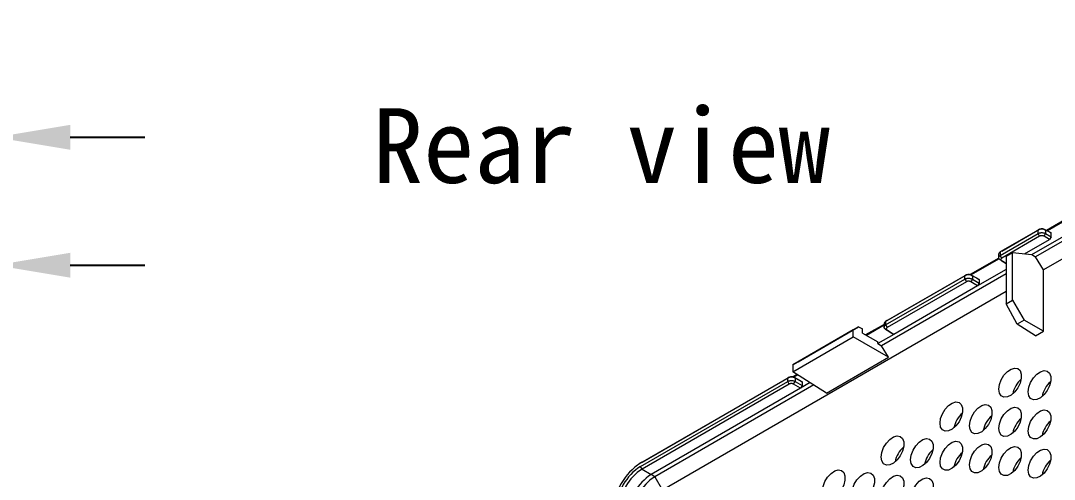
# Model space of a CAD drawing. Header units: millimetres. Extents: x 2 to 295, y 1 to 209.
# Drawn here: x 197.88 to 246.33, y 97.12 to 118.61 of the extents above; entities that cross this region are included whole.
import ezdxf

# ---------------------------------------------------------------- set-up
doc = ezdxf.new("R2010")
doc.units = ezdxf.units.MM
doc.header["$PDSIZE"] = -1
doc.layers.add('SLD-0', color=179, linetype='Continuous')
doc.styles.add('5', font='simfang.ttf')
doc.styles.add('SLDTEXTSTYLE2', font='TXT', dxfattribs={"width": 0.469})
doc.dimstyles.new('SLDDIMSTYLE2', dxfattribs={"dimtxt": 3.5, "dimasz": 3.5, "dimexe": 0, "dimexo": 0.0625, "dimgap": 0.875, "dimtad": 2, "dimlfac": 2, "dimrnd": 1e-09, "dimzin": 12, "dimdsep": 46, "dimtxsty": 'SLDTEXTSTYLE2', "dimsah": 1, "dimcen": 0.09, "dimadec": 0, "dimazin": 3, "dimtfac": 1, "dimtmove": 0, "dimatfit": 0, "dimfxl": 1, "dimfrac": 2, "dimtolj": 1, "dimtzin": 12, "dimarcsym": 0})

# ---------------------------------------------------------------- blocks, each defined once
blk = doc.blocks.new('_D_5')
at = {"layer": 'Defpoints', "color": 0}
for p in [(194.023, 144.637), (196.702, 144.312), (194.023, 113.146)]:
    blk.add_point(p, dxfattribs=at)
at = {"layer": 'SLD-0', "color": 0, "lineweight": -2}
for p, q in [((194.023, 144.574), (194.023, 113.146)), ((196.702, 144.249), (196.702, 113.146)), ((190.523, 113.146), (175.593, 113.146)), ((196.702, 113.146), (194.023, 113.146)), ((200.202, 113.146), (203.702, 113.146))]:
    blk.add_line(p, q, dxfattribs=at)
at = {"layer": 'SLD-0', "color": 0}
for points in [[(190.523, 113.729), (190.523, 112.563), (194.023, 113.146)], [(200.202, 113.729), (200.202, 112.563), (196.702, 113.146)]]:
    blk.add_solid(points, dxfattribs=at)
at = {"layer": 'SLD-0', "color": 0, "insert": (181.308, 112.271), "char_height": 3.5, "attachment_point": 2, "style": '5'}
blk.add_mtext('\\A1;5.36', dxfattribs=at)
blk = doc.blocks.new('_D_7')
at = {"layer": 'Defpoints', "color": 0}
for p in [(196.702, 144.312), (191.217, 121.137), (196.702, 107.154)]:
    blk.add_point(p, dxfattribs=at)
at = {"layer": 'SLD-0', "color": 0, "lineweight": -2}
for p, q in [((196.702, 144.249), (196.702, 107.154)), ((191.217, 121.074), (191.217, 107.154)), ((187.717, 107.154), (170.547, 107.154)), ((196.702, 107.154), (191.217, 107.154)), ((200.202, 107.154), (203.702, 107.154))]:
    blk.add_line(p, q, dxfattribs=at)
at = {"layer": 'SLD-0', "color": 0}
for points in [[(187.717, 107.737), (187.717, 106.57), (191.217, 107.154)], [(200.202, 107.737), (200.202, 106.57), (196.702, 107.154)]]:
    blk.add_solid(points, dxfattribs=at)
at = {"layer": 'SLD-0', "color": 0, "insert": (177.382, 106.279), "char_height": 3.5, "attachment_point": 2, "style": '5'}
blk.add_mtext('\\A1;10.97', dxfattribs=at)

msp = doc.modelspace()

# ---------------------------------------------------------------- linework, layer by layer
at = {"color": 7, "linetype": 'Continuous', "lineweight": 15}
for p, q in [((263.3143, 117.0322), (245.819, 106.9324)), ((252.0237, 111.3447), (245.4512, 107.5505)), ((247.0129, 109.3869), (245.9677, 108.7835)), ((247.0129, 109.3479), (246.0031, 108.765)), ((245.5699, 108.7984), (243.7942, 107.7733)), ((243.7942, 107.6139), (245.5699, 108.639)), ((243.8648, 107.818), (245.6405, 108.8431)), ((245.2766, 107.6513), (247.4784, 108.9223)), ((245.6405, 108.8431), (245.5699, 108.7984)), ((245.5699, 108.639), (245.5699, 108.7984)), ((245.6405, 108.5127), (245.5699, 108.639)), ((245.847, 108.8471), (245.9194, 108.8034)), ((245.847, 108.8471), (246.1042, 108.7118)), ((245.847, 108.5114), (245.9194, 108.6386)), ((245.9194, 108.8034), (245.9194, 108.6386)), ((246.1766, 108.6681), (245.9194, 108.8034)), ((245.9194, 108.6386), (246.1766, 108.4901)), ((246.1042, 108.7118), (246.1766, 108.6681)), ((246.1766, 108.4901), (246.1766, 108.6681)), ((245.6405, 108.5127), (243.8648, 107.4876)), ((244.9247, 107.682), (246.1042, 108.3629)), ((246.1042, 108.3629), (245.847, 108.5114)), ((246.1766, 108.4901), (246.1042, 108.3629)), ((243.7209, 107.674), (243.7209, 107.5091)), ((243.8648, 107.818), (243.7942, 107.7733)), ((243.7942, 107.7733), (243.7942, 107.6139)), ((243.8648, 107.4876), (243.7942, 107.6139)), ((244.3726, 107.7372), (244.0721, 107.5637)), ((244.3726, 105.5206), (244.3726, 107.7372)), ((245.2766, 107.6468), (244.3726, 107.7372)), ((245.2766, 107.6468), (245.2766, 107.6513)), ((245.2766, 107.6513), (245.4512, 107.5505)), ((243.7279, 107.4905), (242.3891, 106.7176)), ((243.7383, 107.4575), (242.4281, 106.7011)), ((243.8625, 107.3658), (243.7902, 107.4094)), ((244.036, 107.2544), (243.7902, 107.4094)), ((243.8625, 107.3658), (244.0721, 107.2336)), ((244.0721, 107.2326), (244.036, 107.2544)), ((244.0721, 107.5637), (244.0721, 105.3471)), ((245.819, 106.9324), (245.4512, 107.5505)), ((244.0721, 106.7543), (238.2355, 103.3849)), ((242.1364, 106.6605), (238.4201, 104.5151)), ((238.4908, 104.5597), (242.2071, 106.7051)), ((242.2071, 106.7051), (242.1364, 106.6605)), ((242.1364, 106.5046), (242.1364, 106.6605)), ((242.4159, 106.7078), (242.49, 106.6632)), ((242.4159, 106.7078), (242.7358, 106.5316)), ((242.49, 106.6632), (242.49, 106.5019)), ((242.8082, 106.4879), (242.49, 106.6632)), ((244.0721, 106.956), (242.7342, 106.1836)), ((245.819, 104.0588), (245.819, 106.9324)), ((238.4201, 104.3593), (242.1364, 106.5046)), ((242.2088, 106.3793), (238.4925, 104.2339)), ((242.7342, 106.1836), (238.8051, 103.9153)), ((242.1364, 106.5046), (242.2088, 106.3793)), ((242.49, 106.5019), (242.4143, 106.3766)), ((242.7342, 106.1836), (242.4143, 106.3766)), ((242.49, 106.5019), (242.8082, 106.3099)), ((242.8082, 106.3099), (242.7342, 106.1836)), ((242.7358, 106.5316), (242.8082, 106.4879)), ((242.8082, 106.4879), (242.8082, 106.3099)), ((244.0721, 105.924), (227.9589, 96.622)), ((244.0721, 105.3471), (244.3726, 105.5206)), ((244.5903, 104.3934), (244.0721, 105.3471)), ((244.3726, 105.5206), (244.9149, 104.5808)), ((234.3173, 102.6309), (237.1569, 104.2702)), ((237.1569, 104.2702), (236.9038, 104.124)), ((237.1569, 104.2702), (237.3377, 104.1705)), ((238.3469, 104.3841), (237.4837, 103.8858)), ((238.3469, 104.3451), (237.5182, 103.8668)), ((238.3469, 104.4158), (238.3469, 104.2545)), ((238.4908, 104.5597), (238.4201, 104.5151)), ((238.4201, 104.5151), (238.4201, 104.3593)), ((238.4201, 104.3593), (238.4925, 104.2339)), ((244.9149, 104.5808), (244.5903, 104.3934)), ((245.4542, 103.8483), (244.5903, 104.3934)), ((245.819, 104.0588), (244.9149, 104.5808)), ((236.9038, 104.124), (234.0754, 102.4912)), ((234.0754, 102.1646), (236.9038, 103.7974)), ((236.9038, 103.7974), (236.9038, 104.124)), ((238.5584, 102.8423), (236.9038, 103.7974)), ((237.3377, 103.9663), (237.3377, 104.1705)), ((237.3377, 103.9663), (238.0609, 103.5674)), ((238.8051, 103.9153), (238.0609, 103.4857)), ((238.4162, 104.1549), (238.4902, 104.114)), ((238.7311, 103.9562), (238.4162, 104.1549)), ((238.4902, 104.114), (238.8051, 103.9153)), ((238.8051, 103.9153), (238.7311, 103.9562)), ((245.4542, 103.8483), (245.819, 104.0588)), ((238.0609, 103.4857), (238.0609, 103.5674)), ((238.0609, 103.4857), (238.2355, 103.3849)), ((238.5584, 102.8423), (238.2355, 103.3849)), ((235.6565, 101.1671), (238.5584, 102.8423)), ((234.0754, 102.4912), (234.3173, 102.6309)), ((234.0754, 102.4912), (234.0754, 102.1646)), ((233.8319, 101.8664), (226.9336, 97.8841)), ((227.0043, 97.9287), (233.9026, 101.911)), ((233.9026, 101.911), (233.8319, 101.8664)), ((233.8319, 101.7105), (233.8319, 101.8664)), ((235.6565, 101.1671), (234.0754, 102.1646)), ((234.2793, 102.036), (234.0845, 101.9235)), ((234.109, 101.915), (234.1814, 101.8713)), ((234.109, 101.915), (234.4385, 101.7416)), ((234.3116, 102.0156), (234.1238, 101.9072)), ((234.1814, 101.8713), (234.1814, 101.7102)), ((234.5109, 101.698), (234.1814, 101.8713)), ((226.9336, 97.7282), (233.8319, 101.7105)), ((233.9042, 101.5852), (227.006, 97.6029)), ((234.4369, 101.3937), (227.4286, 97.3479)), ((235.0531, 101.5478), (227.5994, 97.2448)), ((233.9042, 101.5852), (233.8319, 101.7105)), ((234.1074, 101.5839), (234.1814, 101.7102)), ((234.4369, 101.3937), (234.1074, 101.5839)), ((234.1814, 101.7102), (234.5109, 101.5199)), ((234.8862, 101.6531), (234.4369, 101.3937)), ((234.5109, 101.5199), (234.4369, 101.3937)), ((234.4385, 101.7416), (234.5109, 101.698)), ((234.5109, 101.698), (234.5109, 101.5199)), ((226.9398, 97.8897), (226.8726, 97.8472)), ((227.0043, 97.9287), (226.9336, 97.8841)), ((226.9398, 97.8897), (227.0043, 97.9287)), ((227.006, 97.6029), (226.9336, 97.7282)), ((227.006, 97.6029), (227.4286, 97.3479)), ((227.5994, 97.2448), (227.4286, 97.3479)), ((227.5994, 97.2448), (227.9589, 96.622))]:
    msp.add_line(p, q, dxfattribs=at)
at = {"color": 7, "linetype": 'Continuous', "lineweight": 15, "flags": 128}
for points in [[(243.7284, 101.3483), (243.7572, 101.5637), (243.8403, 101.789), (243.9687, 101.9997), (244.1286, 102.1729), (244.3026, 102.29), (244.4718, 102.3382), (244.6179, 102.3123), (244.7252, 102.2152), (244.7819, 102.0572), (244.7819, 101.8556), (244.7252, 101.6322), (244.6179, 101.4112), (244.4718, 101.2166), (244.3026, 101.0694), (244.1286, 100.9856), (243.9687, 100.9743), (243.8403, 101.0367), (243.7572, 101.166), (243.7284, 101.3483)], [(245.1063, 101.2251), (245.135, 101.4405), (245.2181, 101.6658), (245.3465, 101.8765), (245.5064, 102.0497), (245.6804, 102.1668), (245.8496, 102.215), (245.9958, 102.1891), (246.103, 102.092), (246.1597, 101.934), (246.1597, 101.7324), (246.103, 101.509), (245.9958, 101.288), (245.8496, 101.0934), (245.6804, 100.9462), (245.5064, 100.8624), (245.3465, 100.8511), (245.2181, 100.9135), (245.135, 101.0428), (245.1063, 101.2251)], [(240.9728, 99.7575), (241.0015, 99.9729), (241.0846, 100.1982), (241.213, 100.4089), (241.3729, 100.5821), (241.5469, 100.6992), (241.7161, 100.7474), (241.8623, 100.7215), (241.9695, 100.6243), (242.0262, 100.4664), (242.0262, 100.2648), (241.9695, 100.0414), (241.8623, 99.8204), (241.7161, 99.6258), (241.5469, 99.4786), (241.3729, 99.3948), (241.213, 99.3835), (241.0846, 99.4459), (241.0015, 99.5752), (240.9728, 99.7575)], [(242.3506, 99.6343), (242.3793, 99.8497), (242.4624, 100.075), (242.5909, 100.2857), (242.7507, 100.4589), (242.9247, 100.576), (243.094, 100.6242), (243.2401, 100.5983), (243.3473, 100.5011), (243.404, 100.3432), (243.404, 100.1416), (243.3473, 99.9182), (243.2401, 99.6972), (243.094, 99.5026), (242.9247, 99.3554), (242.7507, 99.2716), (242.5909, 99.2603), (242.4624, 99.3227), (242.3793, 99.452), (242.3506, 99.6343)], [(243.7284, 99.5111), (243.7572, 99.7265), (243.8403, 99.9518), (243.9687, 100.1625), (244.1286, 100.3357), (244.3026, 100.4528), (244.4718, 100.501), (244.6179, 100.4751), (244.7252, 100.3779), (244.7819, 100.22), (244.7819, 100.0184), (244.7252, 99.795), (244.6179, 99.574), (244.4718, 99.3794), (244.3026, 99.2322), (244.1286, 99.1484), (243.9687, 99.1371), (243.8403, 99.1995), (243.7572, 99.3288), (243.7284, 99.5111)], [(245.1063, 99.3879), (245.135, 99.6033), (245.2181, 99.8286), (245.3465, 100.0393), (245.5064, 100.2125), (245.6804, 100.3296), (245.8496, 100.3778), (245.9958, 100.3519), (246.103, 100.2547), (246.1597, 100.0968), (246.1597, 99.8952), (246.103, 99.6718), (245.9958, 99.4508), (245.8496, 99.2562), (245.6804, 99.109), (245.5064, 99.0252), (245.3465, 99.0139), (245.2181, 99.0763), (245.135, 99.2056), (245.1063, 99.3879)], [(238.2171, 98.1666), (238.2458, 98.3821), (238.3289, 98.6073), (238.4573, 98.818), (238.6172, 98.9913), (238.7912, 99.1084), (238.9604, 99.1566), (239.1066, 99.1307), (239.2138, 99.0335), (239.2705, 98.8756), (239.2705, 98.674), (239.2138, 98.4506), (239.1066, 98.2296), (238.9604, 98.035), (238.7912, 97.8878), (238.6172, 97.804), (238.4573, 97.7927), (238.3289, 97.8551), (238.2458, 97.9844), (238.2171, 98.1666)], [(239.5949, 98.0434), (239.6237, 98.2589), (239.7067, 98.4841), (239.8352, 98.6948), (239.9951, 98.8681), (240.169, 98.9852), (240.3383, 99.0334), (240.4844, 99.0075), (240.5917, 98.9103), (240.6483, 98.7524), (240.6483, 98.5508), (240.5917, 98.3274), (240.4844, 98.1064), (240.3383, 97.9118), (240.169, 97.7646), (239.9951, 97.6808), (239.8352, 97.6695), (239.7067, 97.7319), (239.6237, 97.8612), (239.5949, 98.0434)], [(240.9728, 97.9202), (241.0015, 98.1357), (241.0846, 98.3609), (241.213, 98.5716), (241.3729, 98.7449), (241.5469, 98.862), (241.7161, 98.9102), (241.8623, 98.8843), (241.9695, 98.7871), (242.0262, 98.6292), (242.0262, 98.4276), (241.9695, 98.2042), (241.8623, 97.9832), (241.7161, 97.7886), (241.5469, 97.6414), (241.3729, 97.5576), (241.213, 97.5463), (241.0846, 97.6087), (241.0015, 97.738), (240.9728, 97.9202)], [(242.3506, 97.797), (242.3793, 98.0125), (242.4624, 98.2377), (242.5909, 98.4484), (242.7507, 98.6217), (242.9247, 98.7388), (243.094, 98.787), (243.2401, 98.7611), (243.3473, 98.6639), (243.404, 98.506), (243.404, 98.3044), (243.3473, 98.081), (243.2401, 97.86), (243.094, 97.6654), (242.9247, 97.5182), (242.7507, 97.4344), (242.5909, 97.4231), (242.4624, 97.4855), (242.3793, 97.6148), (242.3506, 97.797)], [(243.7284, 97.6738), (243.7572, 97.8893), (243.8403, 98.1146), (243.9687, 98.3252), (244.1286, 98.4985), (244.3026, 98.6156), (244.4718, 98.6638), (244.6179, 98.6379), (244.7252, 98.5407), (244.7819, 98.3828), (244.7819, 98.1812), (244.7252, 97.9578), (244.6179, 97.7368), (244.4718, 97.5422), (244.3026, 97.395), (244.1286, 97.3112), (243.9687, 97.2999), (243.8403, 97.3623), (243.7572, 97.4916), (243.7284, 97.6738)], [(245.1063, 97.5506), (245.135, 97.7661), (245.2181, 97.9914), (245.3465, 98.202), (245.5064, 98.3753), (245.6804, 98.4924), (245.8496, 98.5406), (245.9958, 98.5147), (246.103, 98.4175), (246.1597, 98.2596), (246.1597, 98.058), (246.103, 97.8346), (245.9958, 97.6136), (245.8496, 97.419), (245.6804, 97.2718), (245.5064, 97.188), (245.3465, 97.1767), (245.2181, 97.2391), (245.135, 97.3684), (245.1063, 97.5506)], [(235.4614, 96.5758), (235.4901, 96.7913), (235.5732, 97.0165), (235.7017, 97.2272), (235.8615, 97.4005), (236.0355, 97.5176), (236.2048, 97.5658), (236.3509, 97.5399), (236.4581, 97.4427), (236.5148, 97.2848), (236.5148, 97.0832), (236.4581, 96.8598), (236.3509, 96.6388), (236.2048, 96.4441), (236.0355, 96.2969), (235.8615, 96.2132), (235.7017, 96.2018), (235.5732, 96.2642), (235.4901, 96.3936), (235.4614, 96.5758)], [(236.8392, 96.4526), (236.868, 96.6681), (236.9511, 96.8933), (237.0795, 97.104), (237.2394, 97.2773), (237.4134, 97.3944), (237.5826, 97.4426), (237.7288, 97.4167), (237.836, 97.3195), (237.8927, 97.1616), (237.8927, 96.96), (237.836, 96.7366), (237.7288, 96.5156), (237.5826, 96.3209), (237.4134, 96.1737), (237.2394, 96.09), (237.0795, 96.0786), (236.9511, 96.141), (236.868, 96.2704), (236.8392, 96.4526)], [(238.2171, 96.3294), (238.2458, 96.5449), (238.3289, 96.7701), (238.4573, 96.9808), (238.6172, 97.1541), (238.7912, 97.2712), (238.9604, 97.3194), (239.1066, 97.2935), (239.2138, 97.1963), (239.2705, 97.0384), (239.2705, 96.8368), (239.2138, 96.6134), (239.1066, 96.3924), (238.9604, 96.1977), (238.7912, 96.0505), (238.6172, 95.9668), (238.4573, 95.9554), (238.3289, 96.0178), (238.2458, 96.1472), (238.2171, 96.3294)], [(239.5949, 96.2062), (239.6237, 96.4217), (239.7067, 96.6469), (239.8352, 96.8576), (239.9951, 97.0309), (240.169, 97.148), (240.3383, 97.1962), (240.4844, 97.1703), (240.5917, 97.0731), (240.6483, 96.9152), (240.6483, 96.7136), (240.5917, 96.4902), (240.4844, 96.2692), (240.3383, 96.0745), (240.169, 95.9274), (239.9951, 95.8436), (239.8352, 95.8322), (239.7067, 95.8946), (239.6237, 96.024), (239.5949, 96.2062)]]:
    msp.add_lwpolyline(points, dxfattribs=at)
at = {"color": 7, "linetype": 'Continuous', "lineweight": 15}
for centre, radius, start, end in [((245.5553, 100.9059), 1.1974, 130.6435, 169.36187), ((246.9332, 100.7827), 1.1974, 130.6435, 169.36187), ((242.7996, 99.3151), 1.1974, 130.6435, 169.36187), ((244.1775, 99.1919), 1.1974, 130.6435, 169.36187), ((245.5553, 99.0687), 1.1974, 130.6435, 169.36187), ((246.9332, 98.9455), 1.1974, 130.6435, 169.36187), ((240.044, 97.7243), 1.1974, 130.6435, 169.36187), ((241.4218, 97.6011), 1.1974, 130.6435, 169.36187), ((242.7996, 97.4779), 1.1974, 130.6435, 169.36187), ((228.4296, 95.5454), 2.7763, 122.60548, 177.39452), ((244.1775, 97.3547), 1.1974, 130.6435, 169.36187), ((245.5553, 97.2315), 1.1974, 130.6435, 169.36187), ((246.9332, 97.1083), 1.1974, 130.6435, 169.36187), ((228.2715, 95.6366), 2.4829, 122.60548, 177.39452), ((228.2592, 95.6438), 2.3257, 122.60548, 177.39452), ((228.6705, 95.4063), 2.3048, 122.60548, 177.39452), ((228.8368, 95.3103), 2.2964, 122.60548, 177.39452)]:
    msp.add_arc(centre, radius, start, end, dxfattribs=at)
for points, knots in [([(245.9194, 108.8034), (245.912, 108.8071), (245.8982, 108.814), (245.8765, 108.822), (245.8568, 108.828), (245.8288, 108.8348), (245.7914, 108.8405), (245.7369, 108.8426), (245.678, 108.8371), (245.6176, 108.8223), (245.5856, 108.8063), (245.5699, 108.7984)], [0, 0, 0, 0, 0.0763909, 0.1435863, 0.2015827, 0.2503772, 0.3812466, 0.5004608, 0.67284, 0.8393536, 1, 1, 1, 1]), ([(245.5699, 108.639), (245.5774, 108.643), (245.5926, 108.6512), (245.6187, 108.6612), (245.6472, 108.6696), (245.6779, 108.6758), (245.7103, 108.6796), (245.7479, 108.681), (245.7915, 108.6787), (245.8359, 108.6709), (245.8804, 108.658), (245.9052, 108.6457), (245.9194, 108.6386)], [0, 0, 0, 0, 0.07967108, 0.16082133, 0.24345086, 0.32755977, 0.41314815, 0.50021607, 0.61929494, 0.75011639, 0.85670597, 1, 1, 1, 1]), ([(245.6405, 108.8431), (245.6414, 108.8435), (245.6431, 108.8445), (245.6466, 108.8464), (245.6507, 108.8484), (245.655, 108.8504), (245.6588, 108.8521), (245.6629, 108.8537), (245.6673, 108.8554), (245.672, 108.857), (245.6763, 108.8584), (245.6817, 108.86), (245.6874, 108.8615), (245.6929, 108.8628), (245.6981, 108.8639), (245.7027, 108.8648), (245.7085, 108.8658), (245.7146, 108.8667), (245.7205, 108.8674), (245.7259, 108.8679), (245.7307, 108.8683), (245.7367, 108.8686), (245.743, 108.8688), (245.7489, 108.8689), (245.7544, 108.8688), (245.7593, 108.8686), (245.7653, 108.8683), (245.7714, 108.8678), (245.7773, 108.8672), (245.7825, 108.8666), (245.7873, 108.8659), (245.793, 108.8649), (245.7989, 108.8638), (245.8044, 108.8626), (245.8093, 108.8614), (245.8137, 108.8602), (245.819, 108.8586), (245.8241, 108.8569), (245.8287, 108.8552), (245.8325, 108.8537), (245.8367, 108.852), (245.8409, 108.8501), (245.8445, 108.8484), (245.8462, 108.8475), (245.847, 108.8471)], [0, 0, 0, 0, 0.0156237, 0.0312474, 0.0624925, 0.0874895, 0.1024884, 0.1249861, 0.1535539, 0.1706955, 0.196407, 0.2178338, 0.2499725, 0.2785411, 0.2956832, 0.3213956, 0.3428232, 0.3749631, 0.4035329, 0.4206758, 0.4463893, 0.4678179, 0.4999594, 0.5285306, 0.5456743, 0.5713891, 0.5928188, 0.6249618, 0.6535344, 0.6706789, 0.6963949, 0.7178256, 0.74997, 0.7785437, 0.7956889, 0.8214059, 0.8428372, 0.8749827, 0.8999859, 0.9149884, 0.9374916, 0.9687446, 0.9866047, 1, 1, 1, 1]), ([(245.847, 108.5114), (245.8461, 108.5119), (245.8444, 108.5129), (245.8408, 108.5148), (245.8366, 108.5169), (245.8322, 108.5189), (245.8284, 108.5206), (245.8242, 108.5223), (245.8197, 108.5239), (245.815, 108.5256), (245.8106, 108.527), (245.8052, 108.5286), (245.7994, 108.5301), (245.7938, 108.5314), (245.7887, 108.5324), (245.784, 108.5333), (245.7781, 108.5343), (245.772, 108.5351), (245.7661, 108.5357), (245.7607, 108.5362), (245.7558, 108.5365), (245.7498, 108.5368), (245.7435, 108.5369), (245.7376, 108.5369), (245.7322, 108.5368), (245.7273, 108.5365), (245.7213, 108.5361), (245.7152, 108.5355), (245.7094, 108.5348), (245.7041, 108.534), (245.6994, 108.5333), (245.6937, 108.5322), (245.6879, 108.5309), (245.6825, 108.5295), (245.6776, 108.5282), (245.6733, 108.5269), (245.6681, 108.5252), (245.663, 108.5233), (245.6585, 108.5215), (245.6547, 108.5199), (245.6506, 108.518), (245.6465, 108.516), (245.643, 108.5141), (245.6413, 108.5131), (245.6405, 108.5127)], [0, 0, 0, 0, 0.0156277, 0.0312554, 0.0625084, 0.0875117, 0.1025142, 0.1250174, 0.1535917, 0.1707371, 0.1964541, 0.2178853, 0.25003, 0.2786035, 0.2957483, 0.3214644, 0.3428948, 0.3750382, 0.4036105, 0.4207545, 0.4464694, 0.4678988, 0.5000407, 0.5286115, 0.5457547, 0.5714683, 0.5928966, 0.6250369, 0.6536064, 0.6707488, 0.6964613, 0.7178886, 0.7500276, 0.7785959, 0.7957377, 0.8214493, 0.8428759, 0.8750139, 0.9000111, 0.91501, 0.9375076, 0.9687527, 0.9866081, 1, 1, 1, 1]), ([(243.7942, 107.7733), (243.7752, 107.7592), (243.7362, 107.7303), (243.715, 107.6916), (243.7213, 107.6727), (243.7215, 107.6722)], [0, 0, 0, 0, 0.4798862, 0.9857176, 1, 1, 1, 1]), ([(243.7902, 107.4094), (243.7836, 107.4138), (243.7713, 107.422), (243.7569, 107.4348), (243.7462, 107.4464), (243.7339, 107.4629), (243.7234, 107.4848), (243.7189, 107.5167), (243.7277, 107.5511), (243.7528, 107.5863), (243.7806, 107.6048), (243.7942, 107.6139)], [0, 0, 0, 0, 0.0763909, 0.1435863, 0.2015827, 0.2503772, 0.3812466, 0.5004608, 0.67284, 0.8393536, 1, 1, 1, 1]), ([(243.8648, 107.4876), (243.864, 107.4872), (243.8623, 107.4862), (243.8591, 107.4842), (243.8555, 107.4818), (243.8521, 107.4793), (243.8493, 107.4771), (243.8464, 107.4747), (243.8436, 107.4721), (243.8409, 107.4694), (243.8385, 107.4669), (243.8358, 107.4637), (243.8332, 107.4604), (243.831, 107.4572), (243.8292, 107.4542), (243.8277, 107.4514), (243.8261, 107.448), (243.8247, 107.4444), (243.8236, 107.441), (243.8228, 107.4378), (243.8223, 107.435), (243.8218, 107.4314), (243.8216, 107.4277), (243.8216, 107.4242), (243.8219, 107.421), (243.8223, 107.4181), (243.823, 107.4146), (243.8239, 107.4109), (243.8251, 107.4075), (243.8264, 107.4043), (243.8278, 107.4015), (243.8296, 107.3981), (243.8317, 107.3946), (243.834, 107.3913), (243.8363, 107.3884), (243.8385, 107.3858), (243.8414, 107.3826), (243.8445, 107.3795), (243.8476, 107.3768), (243.8504, 107.3745), (243.8535, 107.372), (243.857, 107.3694), (243.8602, 107.3673), (243.8618, 107.3663), (243.8625, 107.3658)], [0, 0, 0, 0, 0.0156237, 0.0312474, 0.0624925, 0.0874895, 0.1024884, 0.1249861, 0.1535539, 0.1706955, 0.196407, 0.2178338, 0.2499725, 0.2785411, 0.2956832, 0.3213956, 0.3428232, 0.3749631, 0.4035329, 0.4206758, 0.4463893, 0.4678179, 0.4999594, 0.5285306, 0.5456743, 0.5713891, 0.5928188, 0.6249618, 0.6535344, 0.6706789, 0.6963949, 0.7178256, 0.74997, 0.7785437, 0.7956889, 0.8214059, 0.8428372, 0.8749827, 0.8999859, 0.9149884, 0.9374916, 0.9687446, 0.9866047, 1, 1, 1, 1]), ([(242.49, 106.6632), (242.4825, 106.6671), (242.4686, 106.6744), (242.4466, 106.6829), (242.427, 106.689), (242.399, 106.6961), (242.3615, 106.7022), (242.3062, 106.7047), (242.2463, 106.6995), (242.1849, 106.6847), (242.1524, 106.6684), (242.1364, 106.6605)], [0, 0, 0, 0, 0.0780576, 0.1458108, 0.203255, 0.2503866, 0.3815272, 0.5004731, 0.6730319, 0.8395416, 1, 1, 1, 1]), ([(242.2071, 106.7051), (242.208, 106.7056), (242.2097, 106.7066), (242.2132, 106.7085), (242.2174, 106.7106), (242.2218, 106.7125), (242.2257, 106.7142), (242.2291, 106.7156), (242.2332, 106.7172), (242.2379, 106.7188), (242.2431, 106.7205), (242.2489, 106.7222), (242.2539, 106.7235), (242.2591, 106.7248), (242.2643, 106.7259), (242.27, 106.727), (242.2762, 106.728), (242.2815, 106.7287), (242.2871, 106.7294), (242.2925, 106.7299), (242.2984, 106.7304), (242.3049, 106.7307), (242.3103, 106.7309), (242.3159, 106.7309), (242.3215, 106.7308), (242.3273, 106.7306), (242.3338, 106.7302), (242.3391, 106.7298), (242.3446, 106.7292), (242.35, 106.7285), (242.3557, 106.7276), (242.3619, 106.7266), (242.3669, 106.7255), (242.3721, 106.7243), (242.3771, 106.7231), (242.3823, 106.7216), (242.388, 106.7199), (242.3931, 106.7181), (242.3977, 106.7163), (242.4016, 106.7148), (242.4057, 106.713), (242.4099, 106.711), (242.4135, 106.7092), (242.4152, 106.7082), (242.4159, 106.7078)], [0, 0, 0, 0, 0.0156237, 0.0312474, 0.0624924, 0.0874895, 0.1024884, 0.1249861, 0.1413115, 0.1657987, 0.1964068, 0.2178336, 0.2499722, 0.2662981, 0.290786, 0.3213952, 0.3428228, 0.3749628, 0.3912893, 0.4157783, 0.4463889, 0.4678175, 0.499959, 0.5162864, 0.5407766, 0.5713887, 0.5928184, 0.6249616, 0.6412897, 0.6657811, 0.6963947, 0.7178253, 0.7499698, 0.7662987, 0.790791, 0.8214057, 0.8428371, 0.8749825, 0.8999858, 0.9149884, 0.9374916, 0.9687446, 0.9866047, 1, 1, 1, 1]), ([(242.1364, 106.5046), (242.144, 106.5087), (242.1594, 106.517), (242.186, 106.5272), (242.2149, 106.5355), (242.2462, 106.5417), (242.2792, 106.5455), (242.3173, 106.5467), (242.3615, 106.544), (242.4061, 106.5358), (242.451, 106.5223), (242.4756, 106.5094), (242.49, 106.5019)], [0, 0, 0, 0, 0.0795568, 0.1606392, 0.2432473, 0.3273812, 0.4130409, 0.5002266, 0.6190354, 0.7501254, 0.8545026, 1, 1, 1, 1]), ([(242.4143, 106.3766), (242.4135, 106.3771), (242.4118, 106.3781), (242.4083, 106.3801), (242.4042, 106.3822), (242.3999, 106.3843), (242.3961, 106.386), (242.3927, 106.3874), (242.3887, 106.389), (242.384, 106.3907), (242.3789, 106.3925), (242.3732, 106.3942), (242.3683, 106.3956), (242.3631, 106.3968), (242.358, 106.398), (242.3525, 106.3991), (242.3463, 106.4002), (242.3411, 106.4009), (242.3356, 106.4016), (242.3303, 106.4022), (242.3245, 106.4026), (242.3181, 106.4029), (242.3128, 106.4031), (242.3072, 106.4031), (242.3018, 106.403), (242.296, 106.4028), (242.2896, 106.4024), (242.2844, 106.402), (242.2789, 106.4013), (242.2737, 106.4006), (242.2681, 106.3998), (242.262, 106.3986), (242.257, 106.3976), (242.2519, 106.3963), (242.247, 106.395), (242.2418, 106.3935), (242.2363, 106.3917), (242.2312, 106.3899), (242.2267, 106.3881), (242.2229, 106.3865), (242.2188, 106.3846), (242.2147, 106.3825), (242.2112, 106.3807), (242.2095, 106.3797), (242.2088, 106.3793)], [0, 0, 0, 0, 0.0156278, 0.0312554, 0.0625084, 0.0875117, 0.1025143, 0.1250175, 0.1413467, 0.1658395, 0.1964542, 0.2178854, 0.2500302, 0.2663589, 0.2908509, 0.3214646, 0.342895, 0.3750385, 0.3913665, 0.4158574, 0.4464697, 0.4678991, 0.500041, 0.5163682, 0.5408579, 0.5714686, 0.5928969, 0.6250373, 0.6413637, 0.6658522, 0.6964615, 0.7178888, 0.7500278, 0.7663536, 0.7908411, 0.8214493, 0.8428759, 0.8750139, 0.9000111, 0.91501, 0.9375076, 0.9687526, 0.9866081, 1, 1, 1, 1]), ([(238.4201, 104.5151), (238.4012, 104.501), (238.3622, 104.472), (238.341, 104.4333), (238.3473, 104.4144), (238.3474, 104.4139)], [0, 0, 0, 0, 0.47988616, 0.98571757, 1, 1, 1, 1]), ([(238.4162, 104.1549), (238.4096, 104.1592), (238.3973, 104.1674), (238.3829, 104.1802), (238.3722, 104.1918), (238.3599, 104.2083), (238.3494, 104.2302), (238.3449, 104.2621), (238.3537, 104.2965), (238.3788, 104.3316), (238.4065, 104.3502), (238.4201, 104.3593)], [0, 0, 0, 0, 0.0763908, 0.1435861, 0.2015824, 0.2503769, 0.3812461, 0.5004604, 0.6728396, 0.8393534, 1, 1, 1, 1]), ([(238.4925, 104.2339), (238.4917, 104.2335), (238.49, 104.2325), (238.4868, 104.2305), (238.4833, 104.2281), (238.4789, 104.2249), (238.475, 104.2217), (238.4716, 104.2187), (238.4689, 104.216), (238.4666, 104.2135), (238.4639, 104.2104), (238.4614, 104.2071), (238.4592, 104.2039), (238.4574, 104.201), (238.456, 104.1983), (238.4544, 104.1949), (238.453, 104.1914), (238.4519, 104.188), (238.4511, 104.1849), (238.4506, 104.1821), (238.4501, 104.1786), (238.4499, 104.1749), (238.4499, 104.1715), (238.4502, 104.1683), (238.4506, 104.1655), (238.4513, 104.162), (238.4522, 104.1584), (238.4534, 104.155), (238.4547, 104.1519), (238.456, 104.1491), (238.4578, 104.1458), (238.4599, 104.1423), (238.4622, 104.1391), (238.4644, 104.1362), (238.4666, 104.1337), (238.4695, 104.1305), (238.4725, 104.1275), (238.4765, 104.124), (238.4806, 104.1206), (238.4848, 104.1176), (238.4879, 104.1155), (238.4895, 104.1144), (238.4902, 104.114)], [0, 0, 0, 0, 0.0156238, 0.0312476, 0.0624929, 0.0874902, 0.1249833, 0.1535513, 0.170693, 0.1964047, 0.2178317, 0.2499706, 0.2785394, 0.2956816, 0.3213942, 0.342822, 0.3749622, 0.4035322, 0.4206752, 0.4463889, 0.4678177, 0.4999594, 0.5285308, 0.5456746, 0.5713896, 0.5928195, 0.6249628, 0.6535355, 0.6706802, 0.6963964, 0.7178272, 0.7499719, 0.7785458, 0.7956911, 0.8214083, 0.8428398, 0.8749855, 0.8999889, 0.9374912, 0.9687444, 0.9866046, 1, 1, 1, 1]), ([(234.1814, 101.8713), (234.174, 101.875), (234.1602, 101.8819), (234.1385, 101.89), (234.1188, 101.8959), (234.0908, 101.9027), (234.0535, 101.9084), (233.9989, 101.9105), (233.94, 101.905), (233.8796, 101.8903), (233.8476, 101.8742), (233.8319, 101.8664)], [0, 0, 0, 0, 0.0763909, 0.1435863, 0.2015827, 0.2503772, 0.3812466, 0.5004608, 0.67284, 0.8393536, 1, 1, 1, 1]), ([(233.9026, 101.911), (233.9034, 101.9115), (233.9051, 101.9124), (233.9086, 101.9143), (233.9128, 101.9164), (233.917, 101.9183), (233.9208, 101.92), (233.925, 101.9217), (233.9293, 101.9233), (233.934, 101.9249), (233.9383, 101.9263), (233.9437, 101.9279), (233.9494, 101.9294), (233.9549, 101.9307), (233.9601, 101.9318), (233.9647, 101.9327), (233.9706, 101.9337), (233.9767, 101.9346), (233.9825, 101.9353), (233.9879, 101.9358), (233.9928, 101.9362), (233.9988, 101.9365), (234.005, 101.9368), (234.011, 101.9368), (234.0164, 101.9367), (234.0213, 101.9366), (234.0273, 101.9363), (234.0335, 101.9358), (234.0393, 101.9352), (234.0446, 101.9345), (234.0493, 101.9338), (234.055, 101.9329), (234.0609, 101.9317), (234.0664, 101.9305), (234.0713, 101.9293), (234.0757, 101.9281), (234.081, 101.9265), (234.0861, 101.9248), (234.0907, 101.9232), (234.0946, 101.9217), (234.0987, 101.9199), (234.103, 101.918), (234.1065, 101.9163), (234.1082, 101.9154), (234.109, 101.915)], [0, 0, 0, 0, 0.01562372, 0.03124738, 0.06249246, 0.0874895, 0.10248837, 0.12498614, 0.15355389, 0.17069546, 0.19640699, 0.2178338, 0.24997248, 0.27854106, 0.29568317, 0.32139557, 0.34282317, 0.37496311, 0.4035329, 0.42067576, 0.44638932, 0.46781792, 0.4999594, 0.52853057, 0.54567428, 0.57138911, 0.59281877, 0.62496183, 0.65353438, 0.6706789, 0.69639494, 0.71782556, 0.74997, 0.77854373, 0.79568891, 0.82140588, 0.84283724, 0.87498268, 0.89998589, 0.91498843, 0.93749164, 0.96874465, 0.9866047, 1, 1, 1, 1]), ([(233.8319, 101.7105), (233.8394, 101.7145), (233.8546, 101.7227), (233.8807, 101.7328), (233.9092, 101.7411), (233.9399, 101.7473), (233.9723, 101.7512), (234.0099, 101.7526), (234.0535, 101.7502), (234.0979, 101.7425), (234.1424, 101.7296), (234.1672, 101.7173), (234.1814, 101.7102)], [0, 0, 0, 0, 0.0796712, 0.1608215, 0.2434512, 0.3275601, 0.4131486, 0.5002165, 0.6192954, 0.7501167, 0.8567062, 1, 1, 1, 1]), ([(234.1074, 101.5839), (234.1066, 101.5844), (234.1049, 101.5853), (234.1014, 101.5872), (234.0972, 101.5893), (234.0916, 101.5919), (234.086, 101.5942), (234.0806, 101.5962), (234.076, 101.5978), (234.0717, 101.5992), (234.0663, 101.6008), (234.0606, 101.6023), (234.0551, 101.6035), (234.05, 101.6046), (234.0454, 101.6054), (234.0397, 101.6064), (234.0336, 101.6072), (234.0279, 101.6078), (234.0225, 101.6083), (234.0177, 101.6086), (234.0118, 101.6089), (234.0056, 101.609), (233.9998, 101.609), (233.9945, 101.6088), (233.9897, 101.6086), (233.9838, 101.6082), (233.9777, 101.6076), (233.972, 101.6069), (233.9668, 101.6062), (233.9622, 101.6054), (233.9566, 101.6043), (233.9509, 101.6031), (233.9455, 101.6017), (233.9407, 101.6004), (233.9365, 101.5991), (233.9313, 101.5974), (233.9263, 101.5956), (233.9205, 101.5933), (233.915, 101.5908), (233.91, 101.5884), (233.9066, 101.5865), (233.9049, 101.5856), (233.9042, 101.5852)], [0, 0, 0, 0, 0.01562786, 0.03125564, 0.06250888, 0.08751234, 0.12501453, 0.15358911, 0.17073462, 0.19645184, 0.21788315, 0.25002815, 0.27860185, 0.29574679, 0.32146308, 0.34289359, 0.37503727, 0.40360974, 0.42075392, 0.44646903, 0.46789852, 0.50004065, 0.52861172, 0.54575504, 0.57146888, 0.59289731, 0.62503788, 0.65360758, 0.6707501, 0.69646277, 0.71789025, 0.75002946, 0.77859803, 0.79573992, 0.82145168, 0.84287848, 0.87501675, 0.90001415, 0.93750711, 0.96875243, 0.98660805, 1, 1, 1, 1])]:
    msp.add_open_spline(points, degree=3, knots=knots, dxfattribs=at)

# ---------------------------------------------------------------- texts
at = {"layer": 'SLD-0', "insert": (214.3685, 114.5091), "char_height": 3.5, "attachment_point": 1, "style": '5'}
msp.add_mtext('Rear view', dxfattribs=at)

# ---------------------------------------------------------------- dimensions: what is measured, and where the dimension line sits
at = {"layer": 'SLD-0'}
for base, p1, p2, picture, middle in [((194.0229, 113.1461), (196.7022, 144.3117), (194.0229, 144.6367), '_D_5', (181.3079, 113.1461)), ((196.7022, 107.1538), (191.2173, 121.1367), (196.7022, 144.3117), '_D_7', (177.3823, 107.1538))]:
    dim = msp.add_linear_dim(base=base, p1=p1, p2=p2, dimstyle='SLDDIMSTYLE2', override={"dimtxsty": '5'}, dxfattribs=at)
    dim.commit()
    dim.dimension.update_dxf_attribs({"geometry": picture, "text_midpoint": middle, "dimtype": 160})

doc.saveas('drawing.dxf')
